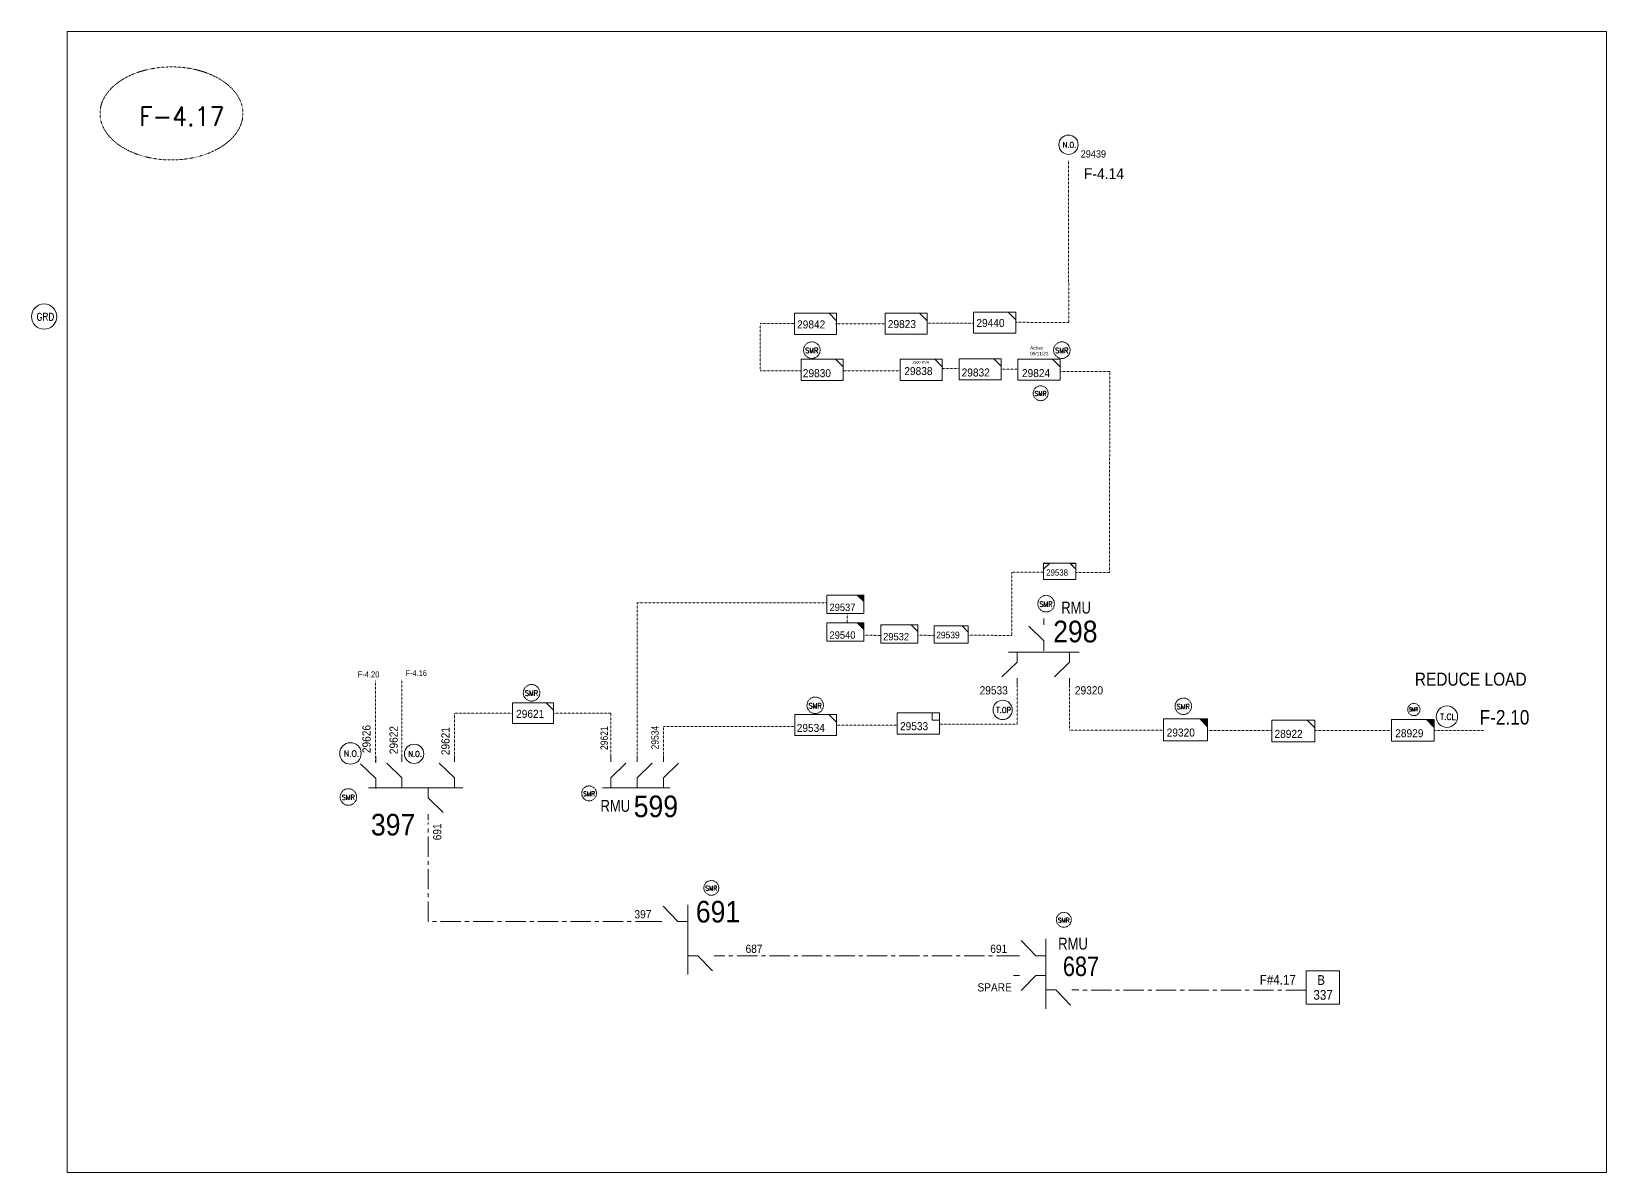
# Model space of a CAD drawing. Header units: metres. Extents: x 65984 to 144644, y -19036 to 23726.
# Drawn here: x 108240 to 110051, y -8440 to -7127 of the extents above; entities that cross this region are included whole.
import ezdxf
from ezdxf.enums import TextEntityAlignment as Align

# ---------------------------------------------------------------- set-up
doc = ezdxf.new("R2010")
doc.units = ezdxf.units.M
doc.header["$MEASUREMENT"] = 0
for name, pattern in [('( Center )', [2, 1.25, -0.25, 0.25, -0.25]), ('DGN Style 2', [0.023128, 0, -0.023128]), ('DGN Style 3', [0.013877, 0, -0.013877]), ('DGN Style 4', [1.6, 0.8, -0.4, 0, -0.4])]:
    doc.linetypes.add(name, pattern=pattern)
doc.layers.get('0').update_dxf_attribs({"color": 95, "lineweight": 40})
for name, color, linetype, lineweight in [('d_eos', 111, 'Continuous', 40), ('d_eos no', 121, 'Continuous', 40), ('d_fco text', 95, 'Continuous', 40), ('d_switch', 95, 'Continuous', 40), ('d_tf no', 6, 'Continuous', 40), ('d_ug cable', 95, 'Continuous', 40), ('d_unit sub', 7, 'Continuous', 40), ('FDR  1  16', 234, 'Continuous', 40), ('fedr no', 95, 'Continuous', 40), ('GRID STATION  04', 7, 'Continuous', 40), ('O H MAIN FEEDER', 4, 'Continuous', 100), ('SW N O', 114, 'Continuous', 30)]:
    doc.layers.add(name, color=color, linetype=linetype, lineweight=lineweight)
doc.styles.add('NASKHF', font='naskhf.shx', dxfattribs={"height": 8})
doc.styles.add('Style-Arial', font='arial.ttf')
doc.styles.add('Style-ENGINEERING', font='ENGINEERING.shx')
doc.styles.add('Style-msdefault', font='msdefault.shx')
doc.styles.add('Style-simplex', font='simplex.shx')
doc.styles.add('Style-STANDARD', font='STANDARD.shx')

# ---------------------------------------------------------------- blocks, each defined once
blk = doc.blocks.new('*U1051')
at = {"layer": 'd_eos', "color": 2, "linetype": 'Continuous', "lineweight": 13, "ltscale": 1.588397}
for p, q in [((0, -16.16), (0, 16.17)), ((-12.09, 7.44), (-14.92, 7.44)), ((-4.65, 7.44), (-11.44, 14.45)), ((0, 7.44), (-4.65, 7.44)), ((0, -8.41), (4.65, -8.41)), ((4.65, -8.41), (11.45, -15.42)), ((12.09, -8.41), (14.92, -8.41))]:
    blk.add_line(p, q, dxfattribs=at)
blk = doc.blocks.new('*U1255')
at = {"layer": 'd_eos', "color": 2, "linetype": 'Continuous', "lineweight": 13, "ltscale": 1.588397}
for p, q in [((0, -16.16), (0, 16.17)), ((-12.09, 7.44), (-14.92, 7.44)), ((-4.65, 7.44), (-11.44, 14.45)), ((0, 7.44), (-4.65, 7.44)), ((0, -8.41), (4.65, -8.41)), ((4.65, -8.41), (11.45, -15.42)), ((12.09, -8.41), (14.92, -8.41))]:
    blk.add_line(p, q, dxfattribs=at)
blk = doc.blocks.new('TF_8')
at = {"color": 0, "linetype": 'ByBlock', "lineweight": -2}
blk.add_line((6.3, 4.95), (9.9, 1.35), dxfattribs=at)
blk.add_3dface([(-10.1, 4.95), (9.9, 4.95), (9.9, -5.05), (-10.1, -5.05)], dxfattribs=at)
blk = doc.blocks.new('TF3')
at = {"color": 0, "linetype": 'ByBlock', "lineweight": -2}
for p, q in [((11.3, 9), (18.3, 9)), ((18.3, 9), (18.3, 2))]:
    blk.add_line(p, q, dxfattribs=at)
at = {"color": 0, "linetype": 'ByBlock', "lineweight": -2, "flags": 128}
blk.add_lwpolyline([(18.3, 2), (11.3, 2), (11.3, 9)], dxfattribs=at)
at = {"color": 0, "linetype": 'ByBlock', "lineweight": -2}
blk.add_3dface([(-21.7, 9), (18.3, 9), (18.3, -11), (-21.7, -11)], dxfattribs=at)
blk = doc.blocks.new('exist.us-1000kva')
at = {"color": 0, "linetype": 'ByBlock', "lineweight": -2, "flags": 128}
blk.add_lwpolyline([(40, 12.9), (32.8, 20), (40, 20)], close=True, dxfattribs=at)
at = {"color": 0, "linetype": 'ByBlock', "lineweight": -2, "extrusion": (0, 0, -1)}
blk.add_solid([(-40, 12.9), (-32.8, 20), (-40, 20)], dxfattribs=at)
at = {"color": 0, "linetype": 'ByBlock', "lineweight": -2, "xscale": 2, "yscale": 2}
blk.add_blockref('TF_8', (20.2, 10.1), dxfattribs=at)
blk = doc.blocks.new('*U893')
at = {"layer": 'SW N O', "color": 3, "lineweight": 13}
blk.add_circle((0, 0), 16.8, dxfattribs=at)
at = {"layer": 'SW N O', "color": 3, "lineweight": 13, "style": 'Style-STANDARD'}
blk.add_text('N.O.', height=9.6, dxfattribs=at).set_placement((1.7, -0.2), align=Align.MIDDLE_CENTER)
blk = doc.blocks.new('*U1280')
at = {"layer": 'SW N O', "color": 1, "lineweight": 13}
blk.add_circle((0, 0), 16.8, dxfattribs=at)
at = {"layer": 'SW N O', "color": 1, "lineweight": 13, "style": 'Style-STANDARD'}
blk.add_text('T.CL', height=9.6, dxfattribs=at).set_placement((1.7, -0.2), align=Align.MIDDLE_CENTER)
blk = doc.blocks.new('*U4161')
at = {"layer": 'SW N O', "color": 5, "lineweight": 13}
blk.add_circle((0, 0), 16.8, dxfattribs=at)
at = {"layer": 'SW N O', "color": 5, "lineweight": 13, "style": 'Style-STANDARD'}
blk.add_text('T.OP', height=9.6, dxfattribs=at).set_placement((1.7, -0.2), align=Align.MIDDLE_CENTER)
blk = doc.blocks.new('*U4296')
at = {"layer": 'd_unit sub', "color": 3, "linetype": 'Continuous', "lineweight": 13, "flags": 128}
for points in [[(-9.48, 1.38), (-6.07, 4.73), (-9.48, 4.73)], [(9.49, 1.32), (6.02, 4.73), (9.5, 4.73)]]:
    blk.add_lwpolyline(points, close=True, dxfattribs=at)
at = {"layer": 'd_unit sub', "color": 3, "linetype": 'Continuous', "lineweight": 13, "xscale": 0.9486633457507595, "yscale": 0.9486633457507595, "zscale": 0.4869484096570595, "rotation": 359.9999999999999}
blk.add_blockref('TF_8', (0.1, 0.04), dxfattribs=at)
blk = doc.blocks.new('*U4323')
at = {"layer": 'SW N O', "color": 5, "lineweight": 13}
blk.add_circle((0, 0), 16.8, dxfattribs=at)
at = {"layer": 'SW N O', "color": 5, "lineweight": 13, "style": 'Style-STANDARD'}
blk.add_text('GRD', height=9.6, dxfattribs=at).set_placement((1.7, -0.2), align=Align.MIDDLE_CENTER)

msp = doc.modelspace()

# ---------------------------------------------------------------- linework, layer by layer
at = {"layer": 'd_eos', "color": 2, "linetype": 'Continuous', "lineweight": 13, "ltscale": 1.588397}
for p, q in [((109404.3, -7809.4), (109404.3, -7802.4)), ((109404.3, -7827.9), (109386.9, -7811)), ((109363.7, -7841), (109444.9, -7841)), ((109373.3, -7841), (109373.3, -7852.6)), ((109404.3, -7839.5), (109404.3, -7827.9)), ((109433.8, -7841), (109433.8, -7852.6)), ((109373.3, -7852.6), (109355.9, -7869.5)), ((109433.8, -7852.6), (109416.4, -7869.5)), ((109373.3, -7871.1), (109373.3, -7878.1)), ((109433.8, -7871.1), (109433.8, -7878.1)), ((108635.6, -7986.4), (108618.1, -7969.5)), ((108665.8, -7985.6), (108648.4, -7968.7)), ((108726.2, -7985.6), (108708.8, -7968.7)), ((108906, -7967.1), (108906, -7960.1)), ((108906, -7985.6), (108923.5, -7968.7)), ((108936.3, -7967.1), (108936.3, -7960.1)), ((108936.3, -7985.6), (108953.7, -7968.7)), ((108966.5, -7967.1), (108966.5, -7960.1)), ((108966.5, -7985.6), (108983.9, -7968.7)), ((108635.6, -7998), (108635.6, -7986.4)), ((108665.8, -7997.2), (108665.8, -7985.6)), ((108726.2, -7997.2), (108726.2, -7985.6)), ((108906, -7997.2), (108906, -7985.6)), ((108936.3, -7997.2), (108936.3, -7985.6)), ((108966.5, -7997.2), (108966.5, -7985.6)), ((108627.3, -7997.2), (108735.9, -7997.2)), ((108696, -7997.2), (108696, -8008.8)), ((108974.1, -7997.2), (108896.4, -7997.2)), ((108696, -8008.8), (108713.4, -8025.7)), ((109376.3, -8213.1), (109369.2, -8213.1)), ((109394.8, -8213.1), (109377.9, -8230.5)), ((109406.3, -8213.1), (109394.8, -8213.1))]:
    msp.add_line(p, q, dxfattribs=at)
at = {"layer": 'd_eos', "color": 7, "linetype": 'Continuous', "lineweight": 13, "ltscale": 1.588397}
for p, q in [((108635.6, -7967.9), (108635.6, -7960.8)), ((108665.8, -7967.1), (108665.8, -7960.1)), ((108726.2, -7967.1), (108726.2, -7960.1)), ((108696, -8027.3), (108696, -8034.3))]:
    msp.add_line(p, q, dxfattribs=at)
at = {"layer": 'd_ug cable', "color": 3, "linetype": 'DGN Style 3', "lineweight": 13}
for p, q in [((109432.5, -7274.7), (109432.8, -7461.8)), ((109078, -7463), (109117.3, -7463)), ((109078, -7464), (109078, -7517.2)), ((109271.4, -7462.4), (109323, -7462.3)), ((109432.8, -7461.8), (109371.7, -7461.4)), ((109078, -7517.4), (109124.2, -7517.4)), ((109174, -7517.4), (109239, -7517.4)), ((109287.9, -7514.6), (109306.7, -7514.6)), ((109373.2, -7515.4), (109355.1, -7515.4)), ((109154.6, -7784.2), (108936.2, -7784.2)), ((109177.8, -7796.5), (109177.8, -7807))]:
    msp.add_line(p, q, dxfattribs=at)
at = {"layer": 'd_ug cable', "color": 1, "linetype": 'DGN Style 3', "lineweight": 13}
msp.add_line((109853.3, -7931), (109910.4, -7931), dxfattribs=at)
at = {"layer": 'd_ug cable', "color": 3, "linetype": 'DGN Style 3', "lineweight": 13, "flags": 128}
for points in [[(109220.8, -7463.4), (109220.8, -7463.4), (109164.4, -7463.2)], [(109480.6, -7518), (109480.6, -7518), (109422.9, -7517.9)], [(109480.1, -7517.7), (109480.1, -7517.7), (109479.6, -7749.4)], [(109367.3, -7748.9), (109367.3, -7748.9), (109367.2, -7821.7)], [(109403.9, -7749), (109403.9, -7749), (109367.3, -7748.9)], [(109441.1, -7749.3), (109441.1, -7749.3), (109479.6, -7749.4)], [(108936.3, -7960.1), (108936.2, -7784.2), (108936.2, -7784.2)], [(109218, -7821.7), (109218, -7821.7), (109196.9, -7821.6)], [(109277.9, -7821.7), (109277.9, -7821.7), (109258.9, -7821.6)], [(109367.2, -7821.7), (109367.2, -7821.7), (109317.3, -7821.6)], [(109373.3, -7878.1), (109373.3, -7923.9), (109284.5, -7923.9)], [(109433.8, -7878.1), (109433.8, -7930.6), (109542, -7930.6)], [(108726.2, -7960.1), (108726.2, -7911.2), (108792.7, -7911.2)], [(108966.5, -7960.1), (108966.5, -7926.4), (109117.5, -7926.4)], [(109235.4, -7924.9), (109165.5, -7924.9)], [(109592.6, -7931), (109666.4, -7931)], [(109715.8, -7931), (109804, -7931)]]:
    msp.add_lwpolyline(points, dxfattribs=at)
at = {"layer": 'd_ug cable', "color": 1, "linetype": 'DGN Style 3', "lineweight": 13, "flags": 128}
msp.add_lwpolyline([(108635.3, -7967.9), (108635.3, -7874.2), (108635.3, -7874.2)], dxfattribs=at)
at = {"layer": 'd_ug cable', "color": 5, "linetype": 'DGN Style 3', "lineweight": 13, "flags": 128}
msp.add_lwpolyline([(108665.8, -7966.6), (108665.8, -7873), (108665.8, -7873)], dxfattribs=at)
at = {"layer": 'd_ug cable', "color": 3, "linetype": 'DGN Style 2', "lineweight": 13, "flags": 128}
msp.add_lwpolyline([(108839.9, -7911.2), (108906, -7911.2), (108906, -7960.1)], dxfattribs=at)
at = {"layer": 'd_ug cable', "color": 2, "linetype": 'DGN Style 4', "lineweight": 13}
for centre, radius in [((109137.3, -7493.5), 9.5), ((109424.9, -7493.5), 9.5), ((109400.5, -7543.1), 8.55), ((109406.8, -7785.3), 9.5), ((108814.9, -7887.8), 9.5), ((109141.2, -7902.2), 9.5), ((109564.6, -7903.3), 9.5), ((109829.8, -7907), 7.07), ((108604.2, -8007.7), 9.5), ((108881.1, -8003.5), 8.55), ((109021.7, -8112.3), 8.55), ((109427.2, -8149), 8.55)]:
    msp.add_circle(centre, radius, dxfattribs=at)
at = {"layer": 'FDR  1  16', "color": 3, "linetype": '( Center )', "lineweight": 13, "ltscale": 18.662493}
msp.add_line((109373.2, -8190.3), (109030.6, -8190.3), dxfattribs=at)
at = {"layer": 'FDR  1  16', "color": 3, "linetype": '( Center )', "lineweight": 13, "ltscale": 18.662493, "flags": 128}
for points in [[(108957.6, -8150.8), (108696, -8150.8), (108696, -8037.1)], [(109705.8, -8229.8), (109443.5, -8229.8)]]:
    msp.add_lwpolyline(points, dxfattribs=at)
at = {"layer": 'fedr no', "color": 82, "linetype": 'DGN Style 3', "lineweight": 13, "true_color": 0x1dc70e}
msp.add_ellipse((108400.7, -7221.1), major_axis=(82.2, 0), ratio=0.651175, dxfattribs=at)
at = {"layer": 'GRID STATION  04', "color": 3, "linetype": 'Continuous', "lineweight": 13, "ltscale": 1.313769, "flags": 128}
msp.add_lwpolyline([(109744.3, -8246.2), (109744.3, -8207.7), (109705.8, -8207.7), (109705.8, -8246.2)], close=True, dxfattribs=at)
at = {"layer": 'O H MAIN FEEDER', "color": 140, "lineweight": 13, "ltscale": 0.861012, "flags": 128}
msp.add_lwpolyline([(110051.4, -7126.8), (108280.6, -7126.8), (108280.6, -8439.8), (110051.4, -8439.8)], close=True, dxfattribs=at)

# ---------------------------------------------------------------- block references
at = {"layer": 'd_eos', "color": 2, "linetype": 'Continuous', "lineweight": 13, "ltscale": 1.588397, "xscale": 2.488319999999999, "yscale": 2.488319999999999, "zscale": 2.488319999999999, "rotation": 179.9994408887769}
for name, p in [('*U1255', (108994.7, -8171.8)), ('*U1051', (109406.4, -8211.2))]:
    msp.add_blockref(name, p, dxfattribs=at)
at = {"layer": 'd_unit sub', "color": 3, "linetype": 'Continuous', "lineweight": 13}
for name, p, xscale, yscale, zscale in [('TF_8', (109141.8, -7463.1), 2.422247259120439, 2.422247259120439, 1.061921083366879), ('TF_8', (109246, -7462.9), 2.422247259120439, 2.422247259120439, 1.061921083366879), ('TF_8', (109347.9, -7461.7), 2.422247259120439, 2.422247259120439, 1.061921083366879), ('TF_8', (109263.4, -7516), 2.422247259120439, 2.422247259120439, 1.061921083366879), ('TF_8', (109331.2, -7515.3), 2.422247259120439, 2.422247259120439, 1.061921083366879), ('*U4296', (109422.5, -7748.1), 1.962690412529075, 1.962690412529075, 1.962690412529075), ('TF_8', (109238.3, -7820), 2.123842166733759, 2.123842166733759, 1.061921083366879), ('TF_8', (109297.8, -7820.6), 1.969220114653724, 1.969220114653724, 1.061921083366879), ('TF_8', (109691.4, -7931.6), 2.461711308469847, 2.461711308469847, 1.061921083366879)]:
    msp.add_blockref(name, p, dxfattribs=dict(at, xscale=xscale, yscale=yscale, zscale=zscale))
at = {"layer": 'd_unit sub', "color": 2, "linetype": 'Continuous', "lineweight": 13, "zscale": 1.061921083366879}
for p, xscale, yscale in [((109149.3, -7516), 2.422247259120439, 2.422247259120439), ((109398.9, -7515.8), 2.422247259120439, 2.422247259120439), ((108816.7, -7911.1), 2.351113137790388, 2.351113137790388), ((109141.8, -7924.8), 2.399471591548278, 2.399471591548278)]:
    msp.add_blockref('TF_8', p, dxfattribs=dict(at, xscale=xscale, yscale=yscale))
at = {"layer": 'd_unit sub', "color": 3, "linetype": 'Continuous', "lineweight": 13, "rotation": 359.9999999999999}
for name, p, xscale, yscale, zscale in [('exist.us-1000kva', (109154.6, -7796.5), 1.061921083368327, 1.061921083368327, 1.061921083366879), ('exist.us-1000kva', (109154.6, -7828.4), 1.061921083368327, 1.061921083368327, 1.061921083366879), ('TF3', (109261.9, -7921.8), 1.225502269340393, 1.225502269340393, 0.3236735462102243)]:
    msp.add_blockref(name, p, dxfattribs=dict(at, xscale=xscale, yscale=yscale, zscale=zscale))
at = {"layer": 'd_unit sub', "color": 2, "linetype": 'Continuous', "lineweight": 13, "zscale": 1.061921083366879, "rotation": 359.9999999999999}
for p, xscale, yscale in [((109542, -7943.2), 1.263441964378181, 1.263441964378181), ((109804, -7943.3), 1.230897294320241, 1.230897294320241)]:
    msp.add_blockref('exist.us-1000kva', p, dxfattribs=dict(at, xscale=xscale, yscale=yscale))
at = {"layer": 'SW N O', "color": 3, "lineweight": 13}
for p, xscale, yscale, zscale in [((109432.5, -7257.1), 0.6608045227692264, 0.6608045227692264, 0.6608045227692264), ((108606.6, -7957.6), 0.7342272475213626, 0.7342272475213626, 0.7342272475213626), ((108679.8, -7958), 0.6608045227692263, 0.6608045227692263, 0.6608045227692263)]:
    msp.add_blockref('*U893', p, dxfattribs=dict(at, xscale=xscale, yscale=yscale, zscale=zscale))
at = {"layer": 'SW N O', "color": 5, "lineweight": 13}
for name, p, xscale, yscale, zscale in [('*U4323', (108254.2, -7454.9), 0.8643914968517558, 0.8643914968517558, 0.8643914968517558), ('*U4161', (109356.8, -7907.5), 0.6608045227692263, 0.6608045227692263, 0.6608045227692263)]:
    msp.add_blockref(name, p, dxfattribs=dict(at, xscale=xscale, yscale=yscale, zscale=zscale))
at = {"layer": 'SW N O', "color": 1, "lineweight": 13, "xscale": 0.7342272475213626, "yscale": 0.7342272475213626, "zscale": 0.7342272475213626}
msp.add_blockref('*U1280', (109867.8, -7915.3), dxfattribs=at)

# ---------------------------------------------------------------- texts
at = {"layer": 'd_eos no', "color": 2, "linetype": 'Continuous', "lineweight": 13}
for s, height, style, width, p in [('RMU', 13.69, 'Style-msdefault', 0.818182, (109424.2, -7782.9)), ('298', 24.88, 'Style-Arial', 0.88, (109414.9, -7804.8)), ('397', 24.88, 'Style-Arial', 0.88, (108630.1, -8027.1))]:
    msp.add_text(s, height=height, dxfattribs=dict(at, style=style, width=width)).set_placement(p, align=Align.TOP_LEFT)
for s, height, style, width, p in [('599', 24.88, 'Style-Arial', 0.88, (108932.4, -8030.9)), ('RMU', 13.69, 'Style-msdefault', 0.818182, (108894.2, -8024.7))]:
    msp.add_text(s, height=height, dxfattribs=dict(at, style=style, width=width)).set_placement(p)
for s, height, style, width, p in [('691', 24.88, 'Style-Arial', 0.88, (109054.9, -8127.2)), ('RMU', 13.69, 'Style-msdefault', 0.818182, (109454.8, -8169.6)), ('687', 22.39, 'Style-msdefault', 0.833333, (109467.7, -8191.3))]:
    msp.add_text(s, height=height, rotation=359.9994, dxfattribs=dict(at, style=style, width=width)).set_placement(p, align=Align.TOP_RIGHT)
at = {"layer": 'd_fco text', "color": 7, "linetype": 'Continuous', "lineweight": 13, "ltscale": 0.407349, "style": 'Style-msdefault', "width": 0.916667}
msp.add_text('1500 KVA', height=3.12, dxfattribs=at).set_placement((109252.7, -7506), align=Align.TOP_LEFT)
at = {"layer": 'd_switch', "color": 2, "linetype": 'Continuous', "lineweight": 13, "style": 'Style-ENGINEERING', "width": 0.921053}
for s, height, p in [('F-4.16', 6.67, (108694.5, -7861.8)), ('F-4.20', 6.96, (108639.8, -7863.2))]:
    msp.add_text(s, height=height, rotation=359.9994, dxfattribs=at).set_placement(p, align=Align.TOP_RIGHT)
at = {"layer": 'd_switch', "color": 40, "linetype": 'Continuous', "lineweight": 13, "style": 'Style-ENGINEERING', "width": 0.921053}
for s, p in [('29533', (109330.3, -7880.2)), ('29320', (109439.9, -7880.2))]:
    msp.add_text(s, height=9.46, dxfattribs=at).set_placement(p, align=Align.TOP_LEFT)
at = {"layer": 'd_switch', "color": 3, "linetype": 'Continuous', "lineweight": 13, "style": 'Style-ENGINEERING', "width": 0.921053}
for s, p in [('29626', (108620.3, -7957.2)), ('29622', (108651.5, -7958.4)), ('29621', (108711.1, -7959.6)), ('691', (108701.6, -8057.5))]:
    msp.add_text(s, height=9.46, rotation=90, dxfattribs=at).set_placement(p, align=Align.TOP_LEFT)
at = {"layer": 'd_switch', "color": 3, "linetype": 'Continuous', "lineweight": 13, "style": 'Style-ENGINEERING'}
for s, height, rotation, width, p in [('29621', 8.53, 90, 0.857143, (108894.2, -7926.4)), ('29534', 8.53, 90, 0.857143, (108952.6, -7925.8)), ('397', 9.46, 359.9994, 0.921053, (108952.7, -8137.9)), ('687', 9.46, 359.9994, 0.921053, (109080.5, -8177.6)), ('691', 9.46, 359.9994, 0.921053, (109362, -8177.6))]:
    msp.add_text(s, height=height, rotation=rotation, dxfattribs=dict(at, width=width)).set_placement(p, align=Align.TOP_RIGHT)
at = {"layer": 'd_switch', "color": 5, "linetype": 'Continuous', "lineweight": 13, "style": 'Style-ENGINEERING', "width": 0.921053}
msp.add_text('SPARE', height=9.46, rotation=359.9994, dxfattribs=at).set_placement((109367.3, -8222), align=Align.TOP_RIGHT)
at = {"layer": 'd_tf no', "color": 7, "linetype": 'Continuous', "lineweight": 40, "style": 'Style-msdefault', "width": 0.945946}
msp.add_text('29439', height=8.27, dxfattribs=at).set_placement((109446.6, -7263.6), align=Align.TOP_LEFT)
at = {"layer": 'd_tf no', "color": 55, "linetype": 'Continuous', "lineweight": 13, "style": 'Style-msdefault', "width": 0.945946}
msp.add_text('F-4.14', height=12.59, dxfattribs=at).set_placement((109450.3, -7284.1), align=Align.TOP_LEFT)
at = {"layer": 'd_tf no', "color": 3, "linetype": 'Continuous', "lineweight": 13, "style": 'Style-msdefault', "width": 0.945946}
for s, height, p in [('29842', 9.21, (109120.3, -7459.3)), ('29823', 9.21, (109224.7, -7458.9)), ('29440', 9.21, (109326.6, -7457.6)), ('29838', 9.21, (109243.7, -7513)), ('29832', 9.21, (109309.6, -7514.6)), ('29538', 7.13, (109406.9, -7745.8)), ('29537', 8.49, (109157.6, -7785.2)), ('29540', 8.49, (109157.6, -7817.1)), ('29532', 8.49, (109219.3, -7818.9)), ('29539', 7.66, (109280.4, -7817.5)), ('29533', 9.21, (109238.7, -7921.6)), ('28922', 9.21, (109669.5, -7930.4))]:
    msp.add_text(s, height=height, dxfattribs=at).set_placement(p, align=Align.TOP_LEFT)
at = {"layer": 'd_tf no', "color": 1, "linetype": 'Continuous', "lineweight": 13, "style": 'Style-simplex', "width": 0.909091}
for height, p in [(5.95, (109137.2, -7493.9)), (5.95, (109424.8, -7493.9)), (5.95, (109406.7, -7785.8)), (5.95, (108814.8, -7888.2)), (5.95, (109141.1, -7902.7)), (5.95, (109564.5, -7903.7)), (4.12, (109829.4, -7906.9)), (5.95, (108604.1, -8008.1))]:
    msp.add_text('SMR', height=height, dxfattribs=at).set_placement(p, align=Align.MIDDLE_CENTER)
at = {"layer": 'd_tf no', "color": 2, "linetype": 'Continuous', "lineweight": 13, "style": 'Style-msdefault', "width": 0.945946}
for s, p in [('29830', (109126.9, -7515.4)), ('29824', (109379, -7515.3)), ('29621', (108797.1, -7907.4)), ('29534', (109119.9, -7923.6)), ('29320', (109545.5, -7928.9)), ('28929', (109808.4, -7929.7))]:
    msp.add_text(s, height=9.21, dxfattribs=at).set_placement(p, align=Align.TOP_LEFT)
at = {"layer": 'd_tf no', "color": 1, "linetype": 'Continuous', "lineweight": 13, "ltscale": 0.9, "style": 'Style-simplex', "width": 0.909091}
for p in [(109400.4, -7543.5), (108881, -8003.9), (109021.6, -8112.7), (109427.1, -8149.4)]:
    msp.add_text('SMR', height=5.35, dxfattribs=at).set_placement(p, align=Align.MIDDLE_CENTER)
at = {"layer": 'd_tf no', "color": 121, "linetype": 'DGN Style 3', "lineweight": 13, "insert": (109388.4, -7488.9), "char_height": 3.93, "attachment_point": 1, "style": 'NASKHF'}
msp.add_mtext('\\Fmsdefault;\\H1x;\\W0.945946;Active \\P09/11/23', dxfattribs=at)
at = {"layer": 'fedr no', "color": 6, "linetype": 'Continuous', "lineweight": 13, "insert": (108412.6, -7224.4), "char_height": 22.03, "attachment_point": 5, "style": 'Style-STANDARD'}
msp.add_mtext('F-4.17', dxfattribs=at)
at = {"layer": 'GRID STATION  04', "color": 55, "linetype": 'Continuous', "lineweight": 13, "ltscale": 0.9, "style": 'Style-msdefault', "width": 0.888889}
msp.add_text('REDUCE LOAD ', height=14.984, rotation=359.9994, dxfattribs=at).set_placement((109830.9, -7879.6))
at = {"layer": 'GRID STATION  04', "color": 55, "linetype": 'Continuous', "lineweight": 13, "style": 'Style-msdefault', "width": 0.888889}
msp.add_text('F-2.10', height=16.65, rotation=359.9994, dxfattribs=at).set_placement((109905.5, -7924.3))
at = {"layer": 'GRID STATION  04', "color": 3, "linetype": 'Continuous', "lineweight": 13, "style": 'Style-msdefault', "width": 0.888889}
msp.add_text('F#4.17', height=11.2, rotation=359.9994, dxfattribs=at).set_placement((109652.6, -8223.6))
for s, p in [('B', (109727.6, -8212.7)), ('337', (109736.5, -8229.8))]:
    msp.add_text(s, height=11.2, rotation=359.9994, dxfattribs=at).set_placement(p, align=Align.TOP_RIGHT)

doc.saveas('drawing.dxf')
